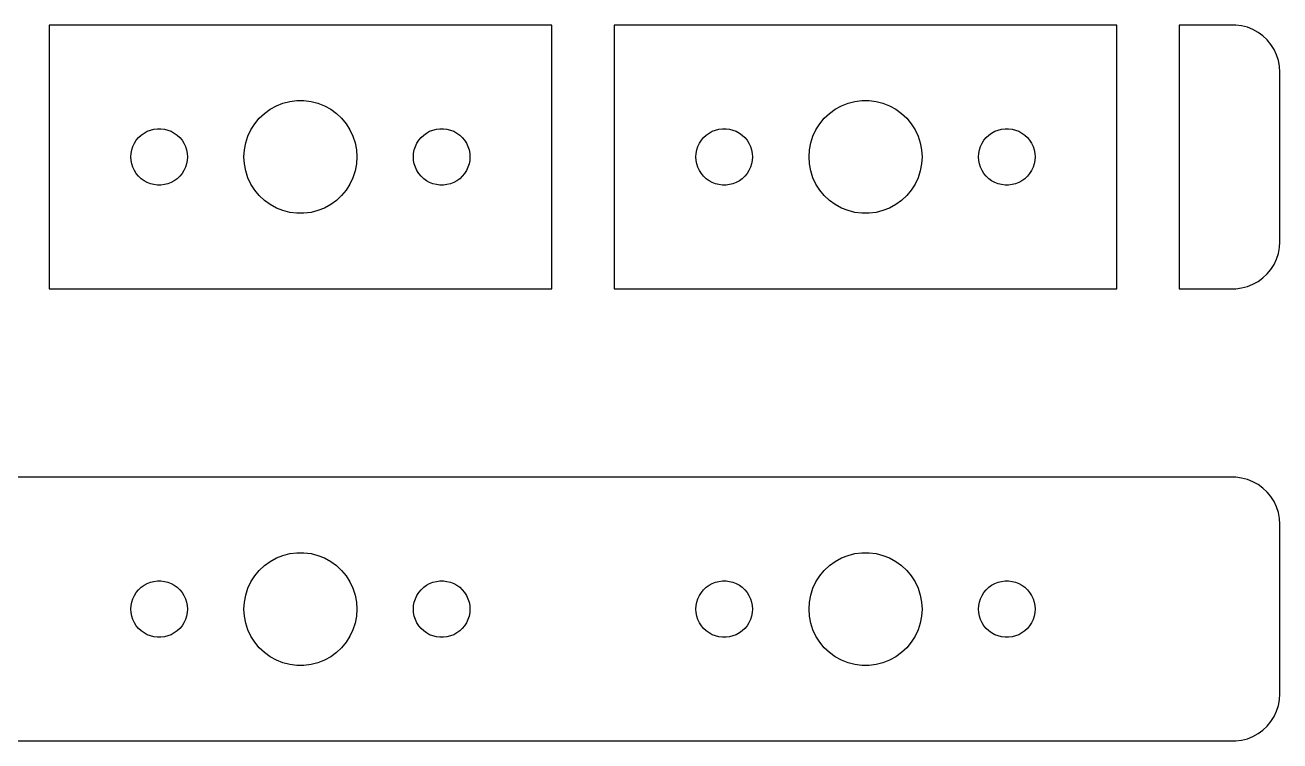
# Model space of a CAD drawing. Header units: metres. Extents: x -112 to 112, y -7 to 79.
# Drawn here: x 45.4 to 112, y -7 to 31 of the extents above; entities that cross this region are included whole.
import ezdxf

# ---------------------------------------------------------------- set-up
doc = ezdxf.new("R2010")
doc.units = ezdxf.units.M

msp = doc.modelspace()

# ---------------------------------------------------------------- linework, layer by layer
for p, q in [((73.3471, 30.9951), (46.6529, 30.9951)), ((46.6529, 30.9951), (46.6529, 17.0049)), ((73.3471, 17.0049), (73.3471, 30.9951)), ((103.347, 30.9951), (76.6529, 30.9951)), ((76.6529, 30.9951), (76.6529, 17.0049)), ((103.347, 17.0049), (103.347, 30.9951)), ((109.657, 30.9951), (106.653, 30.9951)), ((106.653, 30.9951), (106.653, 17.0049)), ((109.968, 30.9557), (109.657, 30.9951)), ((110.273, 30.8776), (109.968, 30.9557)), ((110.564, 30.7621), (110.273, 30.8776)), ((110.84, 30.6108), (110.564, 30.7621)), ((111.094, 30.4263), (110.84, 30.6108)), ((111.322, 30.2114), (111.094, 30.4263)), ((111.523, 29.9695), (111.322, 30.2114)), ((111.691, 29.7044), (111.523, 29.9695)), ((111.824, 29.4203), (111.691, 29.7044)), ((111.921, 29.1217), (111.824, 29.4203)), ((111.98, 28.8133), (111.921, 29.1217)), ((112, 28.5), (111.98, 28.8133)), ((112, 19.5), (112, 28.5)), ((58.3925, 26.533), (58.7227, 26.7145)), ((58.7227, 26.7145), (59.0729, 26.8532)), ((59.0729, 26.8532), (59.4379, 26.9469)), ((59.4379, 26.9469), (59.8116, 26.9941)), ((59.8116, 26.9941), (60.1884, 26.9941)), ((60.1884, 26.9941), (60.5621, 26.9469)), ((60.5621, 26.9469), (60.927, 26.8532)), ((60.927, 26.8532), (61.2773, 26.7145)), ((61.2773, 26.7145), (61.6075, 26.533)), ((88.3925, 26.533), (88.7227, 26.7145)), ((88.7227, 26.7145), (89.073, 26.8532)), ((89.073, 26.8532), (89.4379, 26.9469)), ((89.4379, 26.9469), (89.8116, 26.9941)), ((89.8116, 26.9941), (90.1884, 26.9941)), ((90.1884, 26.9941), (90.5621, 26.9469)), ((90.5621, 26.9469), (90.927, 26.8532)), ((90.927, 26.8532), (91.2773, 26.7145)), ((91.2773, 26.7145), (91.6075, 26.533)), ((57.5729, 25.7634), (57.8131, 26.0536)), ((57.8131, 26.0536), (58.0877, 26.3115)), ((58.0877, 26.3115), (58.3925, 26.533)), ((61.6075, 26.533), (61.9123, 26.3115)), ((61.9123, 26.3115), (62.1869, 26.0536)), ((62.1869, 26.0536), (62.427, 25.7634)), ((87.573, 25.7634), (87.8131, 26.0536)), ((87.8131, 26.0536), (88.0877, 26.3115)), ((88.0877, 26.3115), (88.3925, 26.533)), ((91.6075, 26.533), (91.9123, 26.3115)), ((91.9123, 26.3115), (92.1869, 26.0536)), ((92.1869, 26.0536), (92.427, 25.7634)), ((51.6963, 25.2665), (51.8613, 25.3572)), ((51.8613, 25.3572), (52.0365, 25.4266)), ((52.0365, 25.4266), (52.2189, 25.4734)), ((52.2189, 25.4734), (52.4058, 25.497)), ((52.4058, 25.497), (52.5942, 25.497)), ((52.5942, 25.497), (52.7811, 25.4734)), ((52.7811, 25.4734), (52.9635, 25.4266)), ((52.9635, 25.4266), (53.1387, 25.3572)), ((53.1387, 25.3572), (53.3037, 25.2665)), ((57.2107, 25.1044), (57.3711, 25.4453)), ((57.3711, 25.4453), (57.5729, 25.7634)), ((62.427, 25.7634), (62.6289, 25.4453)), ((62.6289, 25.4453), (62.7893, 25.1044)), ((66.6963, 25.2665), (66.8613, 25.3572)), ((66.8613, 25.3572), (67.0365, 25.4266)), ((67.0365, 25.4266), (67.2189, 25.4734)), ((67.2189, 25.4734), (67.4058, 25.497)), ((67.4058, 25.497), (67.5942, 25.497)), ((67.5942, 25.497), (67.7811, 25.4734)), ((67.7811, 25.4734), (67.9635, 25.4266)), ((67.9635, 25.4266), (68.1387, 25.3572)), ((68.1387, 25.3572), (68.3037, 25.2665)), ((81.6963, 25.2665), (81.8613, 25.3572)), ((81.8613, 25.3572), (82.0365, 25.4266)), ((82.0365, 25.4266), (82.2189, 25.4734)), ((82.2189, 25.4734), (82.4058, 25.497)), ((82.4058, 25.497), (82.5942, 25.497)), ((82.5942, 25.497), (82.7811, 25.4734)), ((82.7811, 25.4734), (82.9635, 25.4266)), ((82.9635, 25.4266), (83.1387, 25.3572)), ((83.1387, 25.3572), (83.3037, 25.2665)), ((87.2107, 25.1044), (87.3711, 25.4453)), ((87.3711, 25.4453), (87.573, 25.7634)), ((92.427, 25.7634), (92.6289, 25.4453)), ((92.6289, 25.4453), (92.7893, 25.1044)), ((96.6963, 25.2665), (96.8613, 25.3572)), ((96.8613, 25.3572), (97.0365, 25.4266)), ((97.0365, 25.4266), (97.2189, 25.4734)), ((97.2189, 25.4734), (97.4058, 25.497)), ((97.4058, 25.497), (97.5942, 25.497)), ((97.5942, 25.497), (97.7811, 25.4734)), ((97.7811, 25.4734), (97.9635, 25.4266)), ((97.9635, 25.4266), (98.1387, 25.3572)), ((98.1387, 25.3572), (98.3037, 25.2665)), ((51.1053, 24.5522), (51.1855, 24.7226)), ((51.1855, 24.7226), (51.2865, 24.8817)), ((51.2865, 24.8817), (51.4065, 25.0268)), ((51.4065, 25.0268), (51.5439, 25.1558)), ((51.5439, 25.1558), (51.6963, 25.2665)), ((53.3037, 25.2665), (53.4561, 25.1558)), ((53.4561, 25.1558), (53.5934, 25.0268)), ((53.5934, 25.0268), (53.7135, 24.8817)), ((53.7135, 24.8817), (53.8145, 24.7226)), ((53.8145, 24.7226), (53.8947, 24.5522)), ((57.0237, 24.376), (57.0942, 24.7461)), ((57.0942, 24.7461), (57.2107, 25.1044)), ((62.7893, 25.1044), (62.9057, 24.7461)), ((62.9057, 24.7461), (62.9763, 24.376)), ((66.1053, 24.5522), (66.1855, 24.7226)), ((66.1855, 24.7226), (66.2865, 24.8817)), ((66.2865, 24.8817), (66.4065, 25.0268)), ((66.4065, 25.0268), (66.5439, 25.1558)), ((66.5439, 25.1558), (66.6963, 25.2665)), ((68.3037, 25.2665), (68.4561, 25.1558)), ((68.4561, 25.1558), (68.5934, 25.0268)), ((68.5934, 25.0268), (68.7135, 24.8817)), ((68.7135, 24.8817), (68.8145, 24.7226)), ((68.8145, 24.7226), (68.8947, 24.5522)), ((81.1053, 24.5522), (81.1855, 24.7226)), ((81.1855, 24.7226), (81.2865, 24.8817)), ((81.2865, 24.8817), (81.4065, 25.0268)), ((81.4065, 25.0268), (81.5439, 25.1558)), ((81.5439, 25.1558), (81.6963, 25.2665)), ((83.3037, 25.2665), (83.4561, 25.1558)), ((83.4561, 25.1558), (83.5934, 25.0268)), ((83.5934, 25.0268), (83.7135, 24.8817)), ((83.7135, 24.8817), (83.8145, 24.7226)), ((83.8145, 24.7226), (83.8947, 24.5522)), ((87.0237, 24.376), (87.0943, 24.7461)), ((87.0943, 24.7461), (87.2107, 25.1044)), ((92.7893, 25.1044), (92.9057, 24.7461)), ((92.9057, 24.7461), (92.9763, 24.376)), ((96.1053, 24.5522), (96.1855, 24.7226)), ((96.1855, 24.7226), (96.2865, 24.8817)), ((96.2865, 24.8817), (96.4065, 25.0268)), ((96.4065, 25.0268), (96.5439, 25.1558)), ((96.5439, 25.1558), (96.6963, 25.2665)), ((98.3037, 25.2665), (98.4561, 25.1558)), ((98.4561, 25.1558), (98.5934, 25.0268)), ((98.5934, 25.0268), (98.7135, 24.8817)), ((98.7135, 24.8817), (98.8145, 24.7226)), ((98.8145, 24.7226), (98.8947, 24.5522)), ((51, 24), (51.0118, 24.188)), ((51.0118, 23.812), (51, 24)), ((51.0118, 24.188), (51.0471, 24.373)), ((51.0471, 24.373), (51.1053, 24.5522)), ((53.8947, 24.5522), (53.9529, 24.373)), ((53.9529, 24.373), (53.9882, 24.188)), ((53.9882, 24.188), (54, 24)), ((54, 24), (53.9882, 23.812)), ((57, 24), (57.0237, 24.376)), ((57.0237, 23.624), (57, 24)), ((62.9763, 24.376), (63, 24)), ((63, 24), (62.9763, 23.624)), ((66, 24), (66.0118, 24.188)), ((66.0118, 23.812), (66, 24)), ((66.0118, 24.188), (66.0471, 24.373)), ((66.0471, 24.373), (66.1053, 24.5522)), ((68.8947, 24.5522), (68.9529, 24.373)), ((68.9529, 24.373), (68.9882, 24.188)), ((68.9882, 24.188), (69, 24)), ((69, 24), (68.9882, 23.812)), ((81, 24), (81.0118, 24.188)), ((81.0118, 23.812), (81, 24)), ((81.0118, 24.188), (81.0471, 24.373)), ((81.0471, 24.373), (81.1053, 24.5522)), ((83.8947, 24.5522), (83.9529, 24.373)), ((83.9529, 24.373), (83.9882, 24.188)), ((83.9882, 24.188), (84, 24)), ((84, 24), (83.9882, 23.812)), ((87, 24), (87.0237, 24.376)), ((87.0237, 23.624), (87, 24)), ((92.9763, 24.376), (93, 24)), ((93, 24), (92.9763, 23.624)), ((96, 24), (96.0118, 24.188)), ((96.0118, 23.812), (96, 24)), ((96.0118, 24.188), (96.0471, 24.373)), ((96.0471, 24.373), (96.1053, 24.5522)), ((98.8947, 24.5522), (98.9529, 24.373)), ((98.9529, 24.373), (98.9882, 24.188)), ((98.9882, 24.188), (99, 24)), ((99, 24), (98.9882, 23.812)), ((51.0471, 23.627), (51.0118, 23.812)), ((51.1053, 23.4478), (51.0471, 23.627)), ((51.1855, 23.2774), (51.1053, 23.4478)), ((53.8947, 23.4478), (53.8145, 23.2774)), ((53.9529, 23.627), (53.8947, 23.4478)), ((53.9882, 23.812), (53.9529, 23.627)), ((57.0942, 23.2539), (57.0237, 23.624)), ((62.9763, 23.624), (62.9057, 23.2539)), ((66.0471, 23.627), (66.0118, 23.812)), ((66.1053, 23.4478), (66.0471, 23.627)), ((66.1855, 23.2774), (66.1053, 23.4478)), ((68.8947, 23.4478), (68.8145, 23.2774)), ((68.9529, 23.627), (68.8947, 23.4478)), ((68.9882, 23.812), (68.9529, 23.627)), ((81.0471, 23.627), (81.0118, 23.812)), ((81.1053, 23.4478), (81.0471, 23.627)), ((81.1855, 23.2774), (81.1053, 23.4478)), ((83.8947, 23.4478), (83.8145, 23.2774)), ((83.9529, 23.627), (83.8947, 23.4478)), ((83.9882, 23.812), (83.9529, 23.627)), ((87.0943, 23.2539), (87.0237, 23.624)), ((92.9763, 23.624), (92.9057, 23.2539)), ((96.0471, 23.627), (96.0118, 23.812)), ((96.1053, 23.4478), (96.0471, 23.627)), ((96.1855, 23.2774), (96.1053, 23.4478)), ((98.8947, 23.4478), (98.8145, 23.2774)), ((98.9529, 23.627), (98.8947, 23.4478)), ((98.9882, 23.812), (98.9529, 23.627)), ((51.2865, 23.1183), (51.1855, 23.2774)), ((51.4065, 22.9732), (51.2865, 23.1183)), ((51.5439, 22.8442), (51.4065, 22.9732)), ((51.6963, 22.7335), (51.5439, 22.8442)), ((51.8613, 22.6428), (51.6963, 22.7335)), ((53.3037, 22.7335), (53.1387, 22.6428)), ((53.4561, 22.8442), (53.3037, 22.7335)), ((53.5934, 22.9732), (53.4561, 22.8442)), ((53.7135, 23.1183), (53.5934, 22.9732)), ((53.8145, 23.2774), (53.7135, 23.1183)), ((57.2107, 22.8956), (57.0942, 23.2539)), ((57.3711, 22.5547), (57.2107, 22.8956)), ((62.7893, 22.8956), (62.6289, 22.5547)), ((62.9057, 23.2539), (62.7893, 22.8956)), ((66.2865, 23.1183), (66.1855, 23.2774)), ((66.4065, 22.9732), (66.2865, 23.1183)), ((66.5439, 22.8442), (66.4065, 22.9732)), ((66.6963, 22.7335), (66.5439, 22.8442)), ((66.8613, 22.6428), (66.6963, 22.7335)), ((68.3037, 22.7335), (68.1387, 22.6428)), ((68.4561, 22.8442), (68.3037, 22.7335)), ((68.5934, 22.9732), (68.4561, 22.8442)), ((68.7135, 23.1183), (68.5934, 22.9732)), ((68.8145, 23.2774), (68.7135, 23.1183)), ((81.2865, 23.1183), (81.1855, 23.2774)), ((81.4065, 22.9732), (81.2865, 23.1183)), ((81.5439, 22.8442), (81.4065, 22.9732)), ((81.6963, 22.7335), (81.5439, 22.8442)), ((81.8613, 22.6428), (81.6963, 22.7335)), ((83.3037, 22.7335), (83.1387, 22.6428)), ((83.4561, 22.8442), (83.3037, 22.7335)), ((83.5934, 22.9732), (83.4561, 22.8442)), ((83.7135, 23.1183), (83.5934, 22.9732)), ((83.8145, 23.2774), (83.7135, 23.1183)), ((87.2107, 22.8956), (87.0943, 23.2539)), ((87.3711, 22.5547), (87.2107, 22.8956)), ((92.7893, 22.8956), (92.6289, 22.5547)), ((92.9057, 23.2539), (92.7893, 22.8956)), ((96.2865, 23.1183), (96.1855, 23.2774)), ((96.4065, 22.9732), (96.2865, 23.1183)), ((96.5439, 22.8442), (96.4065, 22.9732)), ((96.6963, 22.7335), (96.5439, 22.8442)), ((96.8613, 22.6428), (96.6963, 22.7335)), ((98.3037, 22.7335), (98.1387, 22.6428)), ((98.4561, 22.8442), (98.3037, 22.7335)), ((98.5934, 22.9732), (98.4561, 22.8442)), ((98.7135, 23.1183), (98.5934, 22.9732)), ((98.8145, 23.2774), (98.7135, 23.1183)), ((52.0365, 22.5734), (51.8613, 22.6428)), ((52.2189, 22.5266), (52.0365, 22.5734)), ((52.4058, 22.503), (52.2189, 22.5266)), ((52.5942, 22.503), (52.4058, 22.503)), ((52.7811, 22.5266), (52.5942, 22.503)), ((52.9635, 22.5734), (52.7811, 22.5266)), ((53.1387, 22.6428), (52.9635, 22.5734)), ((57.5729, 22.2366), (57.3711, 22.5547)), ((57.8131, 21.9464), (57.5729, 22.2366)), ((62.427, 22.2366), (62.1869, 21.9464)), ((62.6289, 22.5547), (62.427, 22.2366)), ((67.0365, 22.5734), (66.8613, 22.6428)), ((67.2189, 22.5266), (67.0365, 22.5734)), ((67.4058, 22.503), (67.2189, 22.5266)), ((67.5942, 22.503), (67.4058, 22.503)), ((67.7811, 22.5266), (67.5942, 22.503)), ((67.9635, 22.5734), (67.7811, 22.5266)), ((68.1387, 22.6428), (67.9635, 22.5734)), ((82.0365, 22.5734), (81.8613, 22.6428)), ((82.2189, 22.5266), (82.0365, 22.5734)), ((82.4058, 22.503), (82.2189, 22.5266)), ((82.5942, 22.503), (82.4058, 22.503)), ((82.7811, 22.5266), (82.5942, 22.503)), ((82.9635, 22.5734), (82.7811, 22.5266)), ((83.1387, 22.6428), (82.9635, 22.5734)), ((87.573, 22.2366), (87.3711, 22.5547)), ((87.8131, 21.9464), (87.573, 22.2366)), ((92.427, 22.2366), (92.1869, 21.9464)), ((92.6289, 22.5547), (92.427, 22.2366)), ((97.0365, 22.5734), (96.8613, 22.6428)), ((97.2189, 22.5266), (97.0365, 22.5734)), ((97.4058, 22.503), (97.2189, 22.5266)), ((97.5942, 22.503), (97.4058, 22.503)), ((97.7811, 22.5266), (97.5942, 22.503)), ((97.9635, 22.5734), (97.7811, 22.5266)), ((98.1387, 22.6428), (97.9635, 22.5734)), ((58.0877, 21.6885), (57.8131, 21.9464)), ((58.3925, 21.467), (58.0877, 21.6885)), ((58.7227, 21.2855), (58.3925, 21.467)), ((61.6075, 21.467), (61.2773, 21.2855)), ((61.9123, 21.6885), (61.6075, 21.467)), ((62.1869, 21.9464), (61.9123, 21.6885)), ((88.0877, 21.6885), (87.8131, 21.9464)), ((88.3925, 21.467), (88.0877, 21.6885)), ((88.7227, 21.2855), (88.3925, 21.467)), ((91.6075, 21.467), (91.2773, 21.2855)), ((91.9123, 21.6885), (91.6075, 21.467)), ((92.1869, 21.9464), (91.9123, 21.6885)), ((59.0729, 21.1468), (58.7227, 21.2855)), ((59.4379, 21.0531), (59.0729, 21.1468)), ((59.8116, 21.0059), (59.4379, 21.0531)), ((60.1884, 21.0059), (59.8116, 21.0059)), ((60.5621, 21.0531), (60.1884, 21.0059)), ((60.927, 21.1468), (60.5621, 21.0531)), ((61.2773, 21.2855), (60.927, 21.1468)), ((89.073, 21.1468), (88.7227, 21.2855)), ((89.4379, 21.0531), (89.073, 21.1468)), ((89.8116, 21.0059), (89.4379, 21.0531)), ((90.1884, 21.0059), (89.8116, 21.0059)), ((90.5621, 21.0531), (90.1884, 21.0059)), ((90.927, 21.1468), (90.5621, 21.0531)), ((91.2773, 21.2855), (90.927, 21.1468)), ((111.98, 19.1867), (112, 19.5)), ((111.824, 18.5797), (111.921, 18.8783)), ((111.921, 18.8783), (111.98, 19.1867)), ((111.322, 17.7886), (111.523, 18.0305)), ((111.523, 18.0305), (111.691, 18.2956)), ((111.691, 18.2956), (111.824, 18.5797)), ((110.564, 17.2379), (110.84, 17.3892)), ((110.84, 17.3892), (111.094, 17.5737)), ((111.094, 17.5737), (111.322, 17.7886)), ((46.6529, 17.0049), (73.3471, 17.0049)), ((76.6529, 17.0049), (103.347, 17.0049)), ((106.653, 17.0049), (109.657, 17.0049)), ((109.657, 17.0049), (109.968, 17.0443)), ((109.968, 17.0443), (110.273, 17.1224)), ((110.273, 17.1224), (110.564, 17.2379)), ((109.657, 6.99506), (-109.657, 6.99506)), ((109.968, 6.9557), (109.657, 6.99506)), ((110.273, 6.87764), (109.968, 6.9557)), ((110.564, 6.76205), (110.273, 6.87764)), ((110.84, 6.61081), (110.564, 6.76205)), ((111.094, 6.42627), (110.84, 6.61081)), ((111.322, 6.21136), (111.094, 6.42627)), ((111.523, 5.96945), (111.322, 6.21136)), ((111.691, 5.70438), (111.523, 5.96945)), ((111.824, 5.4203), (111.691, 5.70438)), ((111.921, 5.12172), (111.824, 5.4203)), ((111.98, 4.81332), (111.921, 5.12172)), ((112, 4.5), (111.98, 4.81332)), ((112, -4.5), (112, 4.5)), ((58.3925, 2.53297), (58.7227, 2.71448)), ((58.7227, 2.71448), (59.0729, 2.85316)), ((59.0729, 2.85316), (59.4379, 2.94685)), ((59.4379, 2.94685), (59.8116, 2.99408)), ((59.8116, 2.99408), (60.1884, 2.99408)), ((60.1884, 2.99408), (60.5621, 2.94685)), ((60.5621, 2.94685), (60.927, 2.85316)), ((60.927, 2.85316), (61.2773, 2.71448)), ((61.2773, 2.71448), (61.6075, 2.53297)), ((88.3925, 2.53297), (88.7227, 2.71448)), ((88.7227, 2.71448), (89.073, 2.85316)), ((89.073, 2.85316), (89.4379, 2.94685)), ((89.4379, 2.94685), (89.8116, 2.99408)), ((89.8116, 2.99408), (90.1884, 2.99408)), ((90.1884, 2.99408), (90.5621, 2.94685)), ((90.5621, 2.94685), (90.927, 2.85316)), ((90.927, 2.85316), (91.2773, 2.71448)), ((91.2773, 2.71448), (91.6075, 2.53297)), ((57.5729, 1.76335), (57.8131, 2.05363)), ((57.8131, 2.05363), (58.0877, 2.31154)), ((58.0877, 2.31154), (58.3925, 2.53297)), ((61.6075, 2.53297), (61.9123, 2.31154)), ((61.9123, 2.31154), (62.1869, 2.05363)), ((62.1869, 2.05363), (62.427, 1.76335)), ((87.573, 1.76335), (87.8131, 2.05363)), ((87.8131, 2.05363), (88.0877, 2.31154)), ((88.0877, 2.31154), (88.3925, 2.53297)), ((91.6075, 2.53297), (91.9123, 2.31154)), ((91.9123, 2.31154), (92.1869, 2.05363)), ((92.1869, 2.05363), (92.427, 1.76335)), ((51.6963, 1.26648), (51.8613, 1.35724)), ((51.8613, 1.35724), (52.0365, 1.42657)), ((52.0365, 1.42657), (52.2189, 1.47342)), ((52.2189, 1.47342), (52.4058, 1.49704)), ((52.4058, 1.49704), (52.5942, 1.49704)), ((52.5942, 1.49704), (52.7811, 1.47342)), ((52.7811, 1.47342), (52.9635, 1.42657)), ((52.9635, 1.42657), (53.1387, 1.35724)), ((53.1387, 1.35724), (53.3037, 1.26648)), ((57.2107, 1.10437), (57.3711, 1.44525)), ((57.3711, 1.44525), (57.5729, 1.76335)), ((62.427, 1.76335), (62.6289, 1.44525)), ((62.6289, 1.44525), (62.7893, 1.10437)), ((66.6963, 1.26648), (66.8613, 1.35724)), ((66.8613, 1.35724), (67.0365, 1.42657)), ((67.0365, 1.42657), (67.2189, 1.47342)), ((67.2189, 1.47342), (67.4058, 1.49704)), ((67.4058, 1.49704), (67.5942, 1.49704)), ((67.5942, 1.49704), (67.7811, 1.47342)), ((67.7811, 1.47342), (67.9635, 1.42657)), ((67.9635, 1.42657), (68.1387, 1.35724)), ((68.1387, 1.35724), (68.3037, 1.26648)), ((81.6963, 1.26648), (81.8613, 1.35724)), ((81.8613, 1.35724), (82.0365, 1.42657)), ((82.0365, 1.42657), (82.2189, 1.47342)), ((82.2189, 1.47342), (82.4058, 1.49704)), ((82.4058, 1.49704), (82.5942, 1.49704)), ((82.5942, 1.49704), (82.7811, 1.47342)), ((82.7811, 1.47342), (82.9635, 1.42657)), ((82.9635, 1.42657), (83.1387, 1.35724)), ((83.1387, 1.35724), (83.3037, 1.26648)), ((87.2107, 1.10437), (87.3711, 1.44525)), ((87.3711, 1.44525), (87.573, 1.76335)), ((92.427, 1.76335), (92.6289, 1.44525)), ((92.6289, 1.44525), (92.7893, 1.10437)), ((96.6963, 1.26648), (96.8613, 1.35724)), ((96.8613, 1.35724), (97.0365, 1.42657)), ((97.0365, 1.42657), (97.2189, 1.47342)), ((97.2189, 1.47342), (97.4058, 1.49704)), ((97.4058, 1.49704), (97.5942, 1.49704)), ((97.5942, 1.49704), (97.7811, 1.47342)), ((97.7811, 1.47342), (97.9635, 1.42657)), ((97.9635, 1.42657), (98.1387, 1.35724)), ((98.1387, 1.35724), (98.3037, 1.26648)), ((51.1053, 0.552185), (51.1855, 0.722626)), ((51.1855, 0.722626), (51.2865, 0.881668)), ((51.2865, 0.881668), (51.4065, 1.02681)), ((51.4065, 1.02681), (51.5439, 1.15576)), ((51.5439, 1.15576), (51.6963, 1.26648)), ((53.3037, 1.26648), (53.4561, 1.15576)), ((53.4561, 1.15576), (53.5934, 1.02681)), ((53.5934, 1.02681), (53.7135, 0.881668)), ((53.7135, 0.881668), (53.8145, 0.722626)), ((53.8145, 0.722626), (53.8947, 0.552185)), ((57.0237, 0.375992), (57.0942, 0.746063)), ((57.0942, 0.746063), (57.2107, 1.10437)), ((62.7893, 1.10437), (62.9057, 0.746063)), ((62.9057, 0.746063), (62.9763, 0.375992)), ((66.1053, 0.552185), (66.1855, 0.722626)), ((66.1855, 0.722626), (66.2865, 0.881668)), ((66.2865, 0.881668), (66.4065, 1.02681)), ((66.4065, 1.02681), (66.5439, 1.15576)), ((66.5439, 1.15576), (66.6963, 1.26648)), ((68.3037, 1.26648), (68.4561, 1.15576)), ((68.4561, 1.15576), (68.5934, 1.02681)), ((68.5934, 1.02681), (68.7135, 0.881668)), ((68.7135, 0.881668), (68.8145, 0.722626)), ((68.8145, 0.722626), (68.8947, 0.552185)), ((81.1053, 0.552185), (81.1855, 0.722626)), ((81.1855, 0.722626), (81.2865, 0.881668)), ((81.2865, 0.881668), (81.4065, 1.02681)), ((81.4065, 1.02681), (81.5439, 1.15576)), ((81.5439, 1.15576), (81.6963, 1.26648)), ((83.3037, 1.26648), (83.4561, 1.15576)), ((83.4561, 1.15576), (83.5934, 1.02681)), ((83.5934, 1.02681), (83.7135, 0.881668)), ((83.7135, 0.881668), (83.8145, 0.722626)), ((83.8145, 0.722626), (83.8947, 0.552185)), ((87.0237, 0.375992), (87.0943, 0.746063)), ((87.0943, 0.746063), (87.2107, 1.10437)), ((92.7893, 1.10437), (92.9057, 0.746063)), ((92.9057, 0.746063), (92.9763, 0.375992)), ((96.1053, 0.552185), (96.1855, 0.722626)), ((96.1855, 0.722626), (96.2865, 0.881668)), ((96.2865, 0.881668), (96.4065, 1.02681)), ((96.4065, 1.02681), (96.5439, 1.15576)), ((96.5439, 1.15576), (96.6963, 1.26648)), ((98.3037, 1.26648), (98.4561, 1.15576)), ((98.4561, 1.15576), (98.5934, 1.02681)), ((98.5934, 1.02681), (98.7135, 0.881668)), ((98.7135, 0.881668), (98.8145, 0.722626)), ((98.8145, 0.722626), (98.8947, 0.552185)), ((51, 0), (51.0118, 0.187988)), ((51.0118, -0.187988), (51, 0)), ((51.0118, 0.187988), (51.0471, 0.373032)), ((51.0471, 0.373032), (51.1053, 0.552185)), ((53.8947, 0.552185), (53.9529, 0.373032)), ((53.9529, 0.373032), (53.9882, 0.187988)), ((53.9882, 0.187988), (54, 0)), ((54, 0), (53.9882, -0.187988)), ((57, 0), (57.0237, 0.375992)), ((57.0237, -0.375992), (57, 0)), ((62.9763, 0.375992), (63, 0)), ((63, 0), (62.9763, -0.375992)), ((66, 0), (66.0118, 0.187988)), ((66.0118, -0.187988), (66, 0)), ((66.0118, 0.187988), (66.0471, 0.373032)), ((66.0471, 0.373032), (66.1053, 0.552185)), ((68.8947, 0.552185), (68.9529, 0.373032)), ((68.9529, 0.373032), (68.9882, 0.187988)), ((68.9882, 0.187988), (69, 0)), ((69, 0), (68.9882, -0.187988)), ((81, 0), (81.0118, 0.187988)), ((81.0118, -0.187988), (81, 0)), ((81.0118, 0.187988), (81.0471, 0.373032)), ((81.0471, 0.373032), (81.1053, 0.552185)), ((83.8947, 0.552185), (83.9529, 0.373032)), ((83.9529, 0.373032), (83.9882, 0.187988)), ((83.9882, 0.187988), (84, 0)), ((84, 0), (83.9882, -0.187988)), ((87, 0), (87.0237, 0.375992)), ((87.0237, -0.375992), (87, 0)), ((92.9763, 0.375992), (93, 0)), ((93, 0), (92.9763, -0.375992)), ((96, 0), (96.0118, 0.187988)), ((96.0118, -0.187988), (96, 0)), ((96.0118, 0.187988), (96.0471, 0.373032)), ((96.0471, 0.373032), (96.1053, 0.552185)), ((98.8947, 0.552185), (98.9529, 0.373032)), ((98.9529, 0.373032), (98.9882, 0.187988)), ((98.9882, 0.187988), (99, 0)), ((99, 0), (98.9882, -0.187988)), ((51.0471, -0.373032), (51.0118, -0.187988)), ((51.1053, -0.552185), (51.0471, -0.373032)), ((51.1855, -0.722626), (51.1053, -0.552185)), ((53.8947, -0.552185), (53.8145, -0.722626)), ((53.9529, -0.373032), (53.8947, -0.552185)), ((53.9882, -0.187988), (53.9529, -0.373032)), ((57.0942, -0.746063), (57.0237, -0.375992)), ((62.9763, -0.375992), (62.9057, -0.746063)), ((66.0471, -0.373032), (66.0118, -0.187988)), ((66.1053, -0.552185), (66.0471, -0.373032)), ((66.1855, -0.722626), (66.1053, -0.552185)), ((68.8947, -0.552185), (68.8145, -0.722626)), ((68.9529, -0.373032), (68.8947, -0.552185)), ((68.9882, -0.187988), (68.9529, -0.373032)), ((81.0471, -0.373032), (81.0118, -0.187988)), ((81.1053, -0.552185), (81.0471, -0.373032)), ((81.1855, -0.722626), (81.1053, -0.552185)), ((83.8947, -0.552185), (83.8145, -0.722626)), ((83.9529, -0.373032), (83.8947, -0.552185)), ((83.9882, -0.187988), (83.9529, -0.373032)), ((87.0943, -0.746063), (87.0237, -0.375992)), ((92.9763, -0.375992), (92.9057, -0.746063)), ((96.0471, -0.373032), (96.0118, -0.187988)), ((96.1053, -0.552185), (96.0471, -0.373032)), ((96.1855, -0.722626), (96.1053, -0.552185)), ((98.8947, -0.552185), (98.8145, -0.722626)), ((98.9529, -0.373032), (98.8947, -0.552185)), ((98.9882, -0.187988), (98.9529, -0.373032)), ((51.2865, -0.881668), (51.1855, -0.722626)), ((51.4065, -1.02681), (51.2865, -0.881668)), ((51.5439, -1.15576), (51.4065, -1.02681)), ((51.6963, -1.26648), (51.5439, -1.15576)), ((51.8613, -1.35724), (51.6963, -1.26648)), ((53.3037, -1.26648), (53.1387, -1.35724)), ((53.4561, -1.15576), (53.3037, -1.26648)), ((53.5934, -1.02681), (53.4561, -1.15576)), ((53.7135, -0.881668), (53.5934, -1.02681)), ((53.8145, -0.722626), (53.7135, -0.881668)), ((57.2107, -1.10437), (57.0942, -0.746063)), ((57.3711, -1.44525), (57.2107, -1.10437)), ((62.7893, -1.10437), (62.6289, -1.44525)), ((62.9057, -0.746063), (62.7893, -1.10437)), ((66.2865, -0.881668), (66.1855, -0.722626)), ((66.4065, -1.02681), (66.2865, -0.881668)), ((66.5439, -1.15576), (66.4065, -1.02681)), ((66.6963, -1.26648), (66.5439, -1.15576)), ((66.8613, -1.35724), (66.6963, -1.26648)), ((68.3037, -1.26648), (68.1387, -1.35724)), ((68.4561, -1.15576), (68.3037, -1.26648)), ((68.5934, -1.02681), (68.4561, -1.15576)), ((68.7135, -0.881668), (68.5934, -1.02681)), ((68.8145, -0.722626), (68.7135, -0.881668)), ((81.2865, -0.881668), (81.1855, -0.722626)), ((81.4065, -1.02681), (81.2865, -0.881668)), ((81.5439, -1.15576), (81.4065, -1.02681)), ((81.6963, -1.26648), (81.5439, -1.15576)), ((81.8613, -1.35724), (81.6963, -1.26648)), ((83.3037, -1.26648), (83.1387, -1.35724)), ((83.4561, -1.15576), (83.3037, -1.26648)), ((83.5934, -1.02681), (83.4561, -1.15576)), ((83.7135, -0.881668), (83.5934, -1.02681)), ((83.8145, -0.722626), (83.7135, -0.881668)), ((87.2107, -1.10437), (87.0943, -0.746063)), ((87.3711, -1.44525), (87.2107, -1.10437)), ((92.7893, -1.10437), (92.6289, -1.44525)), ((92.9057, -0.746063), (92.7893, -1.10437)), ((96.2865, -0.881668), (96.1855, -0.722626)), ((96.4065, -1.02681), (96.2865, -0.881668)), ((96.5439, -1.15576), (96.4065, -1.02681)), ((96.6963, -1.26648), (96.5439, -1.15576)), ((96.8613, -1.35724), (96.6963, -1.26648)), ((98.3037, -1.26648), (98.1387, -1.35724)), ((98.4561, -1.15576), (98.3037, -1.26648)), ((98.5934, -1.02681), (98.4561, -1.15576)), ((98.7135, -0.881668), (98.5934, -1.02681)), ((98.8145, -0.722626), (98.7135, -0.881668)), ((52.0365, -1.42657), (51.8613, -1.35724)), ((52.2189, -1.47342), (52.0365, -1.42657)), ((52.4058, -1.49704), (52.2189, -1.47342)), ((52.5942, -1.49704), (52.4058, -1.49704)), ((52.7811, -1.47342), (52.5942, -1.49704)), ((52.9635, -1.42657), (52.7811, -1.47342)), ((53.1387, -1.35724), (52.9635, -1.42657)), ((57.5729, -1.76335), (57.3711, -1.44525)), ((57.8131, -2.05363), (57.5729, -1.76335)), ((62.427, -1.76335), (62.1869, -2.05363)), ((62.6289, -1.44525), (62.427, -1.76335)), ((67.0365, -1.42657), (66.8613, -1.35724)), ((67.2189, -1.47342), (67.0365, -1.42657)), ((67.4058, -1.49704), (67.2189, -1.47342)), ((67.5942, -1.49704), (67.4058, -1.49704)), ((67.7811, -1.47342), (67.5942, -1.49704)), ((67.9635, -1.42657), (67.7811, -1.47342)), ((68.1387, -1.35724), (67.9635, -1.42657)), ((82.0365, -1.42657), (81.8613, -1.35724)), ((82.2189, -1.47342), (82.0365, -1.42657)), ((82.4058, -1.49704), (82.2189, -1.47342)), ((82.5942, -1.49704), (82.4058, -1.49704)), ((82.7811, -1.47342), (82.5942, -1.49704)), ((82.9635, -1.42657), (82.7811, -1.47342)), ((83.1387, -1.35724), (82.9635, -1.42657)), ((87.573, -1.76335), (87.3711, -1.44525)), ((87.8131, -2.05363), (87.573, -1.76335)), ((92.427, -1.76335), (92.1869, -2.05363)), ((92.6289, -1.44525), (92.427, -1.76335)), ((97.0365, -1.42657), (96.8613, -1.35724)), ((97.2189, -1.47342), (97.0365, -1.42657)), ((97.4058, -1.49704), (97.2189, -1.47342)), ((97.5942, -1.49704), (97.4058, -1.49704)), ((97.7811, -1.47342), (97.5942, -1.49704)), ((97.9635, -1.42657), (97.7811, -1.47342)), ((98.1387, -1.35724), (97.9635, -1.42657)), ((58.0877, -2.31154), (57.8131, -2.05363)), ((58.3925, -2.53297), (58.0877, -2.31154)), ((58.7227, -2.71448), (58.3925, -2.53297)), ((61.6075, -2.53297), (61.2773, -2.71448)), ((61.9123, -2.31154), (61.6075, -2.53297)), ((62.1869, -2.05363), (61.9123, -2.31154)), ((88.0877, -2.31154), (87.8131, -2.05363)), ((88.3925, -2.53297), (88.0877, -2.31154)), ((88.7227, -2.71448), (88.3925, -2.53297)), ((91.6075, -2.53297), (91.2773, -2.71448)), ((91.9123, -2.31154), (91.6075, -2.53297)), ((92.1869, -2.05363), (91.9123, -2.31154)), ((59.0729, -2.85316), (58.7227, -2.71448)), ((59.4379, -2.94685), (59.0729, -2.85316)), ((59.8116, -2.99408), (59.4379, -2.94685)), ((60.1884, -2.99408), (59.8116, -2.99408)), ((60.5621, -2.94685), (60.1884, -2.99408)), ((60.927, -2.85316), (60.5621, -2.94685)), ((61.2773, -2.71448), (60.927, -2.85316)), ((89.073, -2.85316), (88.7227, -2.71448)), ((89.4379, -2.94685), (89.073, -2.85316)), ((89.8116, -2.99408), (89.4379, -2.94685)), ((90.1884, -2.99408), (89.8116, -2.99408)), ((90.5621, -2.94685), (90.1884, -2.99408)), ((90.927, -2.85316), (90.5621, -2.94685)), ((91.2773, -2.71448), (90.927, -2.85316)), ((111.98, -4.81332), (112, -4.5)), ((111.824, -5.4203), (111.921, -5.12172)), ((111.921, -5.12172), (111.98, -4.81332)), ((111.322, -6.21136), (111.523, -5.96945)), ((111.523, -5.96945), (111.691, -5.70438)), ((111.691, -5.70438), (111.824, -5.4203)), ((110.564, -6.76205), (110.84, -6.61081)), ((110.84, -6.61081), (111.094, -6.42627)), ((111.094, -6.42627), (111.322, -6.21136)), ((-109.657, -6.99506), (109.657, -6.99506)), ((109.657, -6.99506), (109.968, -6.9557)), ((109.968, -6.9557), (110.273, -6.87764)), ((110.273, -6.87764), (110.564, -6.76205))]:
    msp.add_line(p, q)

doc.saveas('drawing.dxf')
